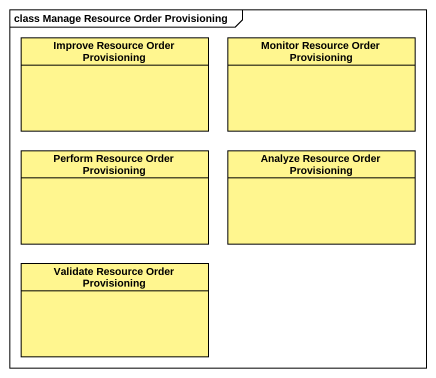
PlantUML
@startuml
mainframe class Manage Resource Order Provisioning
hide circle
hide empty members
class "Improve Resource Order Provisioning" as Improve_Resource_Order #FFF68F
class "Monitor Resource Order Provisioning" as Monitor_Resource_Order #FFF68F
class "Perform Resource Order Provisioning" as Perform_Resource_Order #FFF68F
class "Analyze Resource Order Provisioning" as Analyze_Resource_Order #FFF68F
class "Validate Resource Order Provisioning" as Validate_Resource_Order #FFF68F
@enduml
